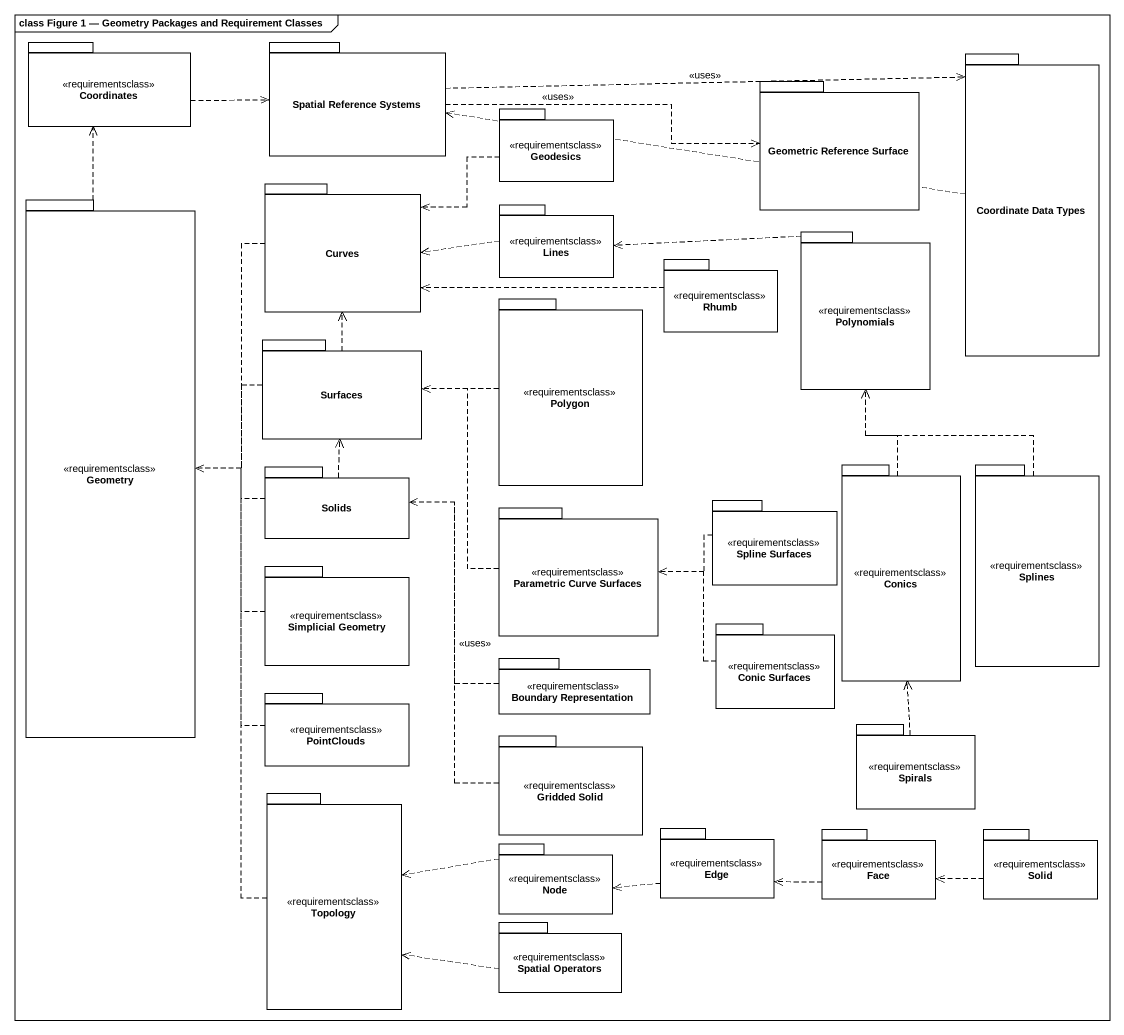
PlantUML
@startuml
mainframe class Figure 1 — Geometry Packages and Requirement Classes
package Coordinates <<requirementsclass>> {
}
package "Spatial Reference Systems" as Spatial_Reference_Systems {
}
package "Geometric Reference Surface" as Geometric_Reference_Surface {
}
package "Coordinate Data Types" as Coordinate_Data_Types {
}
package Geodesics <<requirementsclass>> {
}
package Geometry <<requirementsclass>> {
}
package Curves {
}
package Lines <<requirementsclass>> {
}
package Polynomials <<requirementsclass>> {
}
package Rhumb <<requirementsclass>> {
}
package Polygon <<requirementsclass>> {
}
package Surfaces {
}
package Solids {
}
package Conics <<requirementsclass>> {
}
package Splines <<requirementsclass>> {
}
package "Parametric Curve Surfaces" as Parametric_Curve_Surfaces <<requirementsclass>> {
}
package "Spline Surfaces" as Spline_Surfaces <<requirementsclass>> {
}
package "Simplicial Geometry" as Simplicial_Geometry <<requirementsclass>> {
}
package "Boundary Representation" as Boundary_Representation <<requirementsclass>> {
}
package "Conic Surfaces" as Conic_Surfaces <<requirementsclass>> {
}
package PointClouds <<requirementsclass>> {
}
package "Gridded Solid" as Gridded_Solid <<requirementsclass>> {
}
package Spirals <<requirementsclass>> {
}
package Topology <<requirementsclass>> {
}
package "Node" as Node_ <<requirementsclass>> {
}
package Edge <<requirementsclass>> {
}
package Face <<requirementsclass>> {
}
package Solid <<requirementsclass>> {
}
package "Spatial Operators" as Spatial_Operators <<requirementsclass>> {
}
Coordinates .right.> Spatial_Reference_Systems
Spatial_Reference_Systems .right.> Geometric_Reference_Surface : <<uses>>
Spatial_Reference_Systems .right.> Coordinate_Data_Types : <<uses>>
Coordinate_Data_Types .left.> Spatial_Reference_Systems
Geodesics .left.> Curves
Geometry .up.> Coordinates
Curves ..> Geometry
Lines .left.> Curves
Polynomials .left.> Lines
Rhumb .left.> Curves
Polygon .left.> Surfaces
Surfaces .left.> Geometry
Surfaces .up.> Curves
Solids .left.> Geometry
Solids .up.> Surfaces
Conics .up.> Polynomials
Splines .up.> Polynomials
Parametric_Curve_Surfaces .up.> Surfaces
Spline_Surfaces .left.> Parametric_Curve_Surfaces
Simplicial_Geometry .up.> Geometry
Boundary_Representation .up.> Solids
Conic_Surfaces .left.> Parametric_Curve_Surfaces
PointClouds .up.> Geometry
Gridded_Solid .up.> Solids : <<uses>>
Spirals .up.> Conics
Topology .up.> Geometry
Node_ .left.> Topology
Edge .left.> Node_
Face .left.> Edge
Solid .left.> Face
Spatial_Operators .left.> Topology
@enduml
